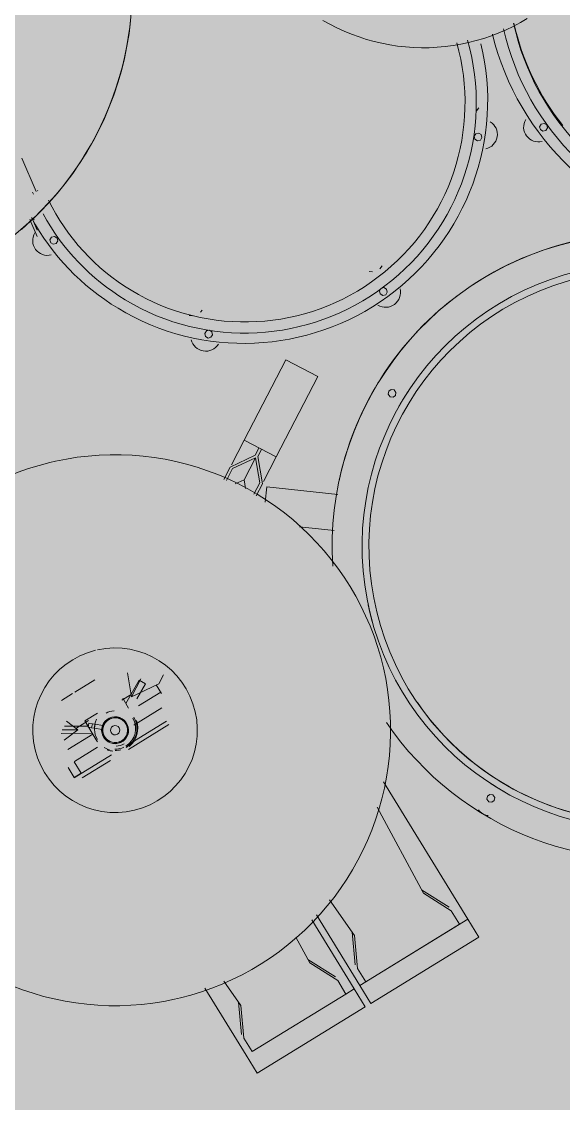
# Model space of a CAD drawing. Header units: millimetres. Extents: x 15878 to 679837, y -72324 to 391440.
# Drawn here: x 180475 to 180869, y 38464 to 39249 of the extents above; entities that cross this region are included whole.
import ezdxf

# ---------------------------------------------------------------- set-up
doc = ezdxf.new("R2010")
doc.units = ezdxf.units.MM
doc.layers.add('A-DETL-GENF', color=92, linetype='Continuous', lineweight=5)
doc.layers.add('A-GENM', color=13, linetype='Continuous', lineweight=5)

# ---------------------------------------------------------------- blocks, each defined once
blk = doc.blocks.new('Drums__Bateria_13550 - Drums__Bateria_13550-2635341-G_F')
at = {"layer": 'A-GENM', "color": 253}
for p, q in [((-18.83, -552.66), (-20.37, -554.24)), ((-20.37, -554.24), (-20.36, -556.44)), ((-20.36, -556.44), (-18.79, -557.98)), ((-16.64, -552.64), (-18.83, -552.66)), ((-15.08, -554.18), (-16.64, -552.64)), ((-16.6, -557.96), (-15.06, -556.39)), ((-15.06, -556.39), (-15.08, -554.18)), ((-18.79, -557.98), (-16.6, -557.96)), ((-40.87, -599.72), (-42.5, -597.64)), ((-24.82, -602.07), (-24.84, -604.28)), ((-24.84, -604.28), (-23.31, -605.85)), ((-23.26, -600.53), (-24.82, -602.07)), ((-21.06, -600.56), (-23.26, -600.53)), ((-21.11, -605.88), (-19.55, -604.34)), ((-19.53, -602.13), (-21.06, -600.56)), ((-19.55, -604.34), (-19.53, -602.13)), ((-23.31, -605.85), (-21.11, -605.88)), ((52.34, -693.16), (54.01, -695.29)), ((69.48, -694.01), (67.94, -695.58)), ((67.94, -695.58), (67.97, -697.79)), ((67.97, -697.79), (69.53, -699.33)), ((71.67, -693.99), (69.48, -694.01)), ((73.24, -695.54), (71.67, -693.99)), ((71.73, -699.32), (73.26, -697.74)), ((73.26, -697.74), (72.77, -697.86)), ((73.26, -697.74), (73.24, -695.54)), ((54.9, -700.94), (54.07, -703.32)), ((69.53, -699.33), (71.73, -699.32)), ((141.9, -705.97), (141.06, -708.01)), ((143.94, -705.13), (141.9, -705.97)), ((145.98, -705.97), (143.94, -705.13)), ((146.82, -708.01), (145.98, -705.97)), ((444.73, -705.97), (443.88, -708.01)), ((446.77, -705.13), (444.73, -705.97)), ((448.8, -705.97), (446.77, -705.13)), ((449.65, -708.01), (448.8, -705.97)), ((141.06, -708.01), (141.9, -710.05)), ((141.9, -710.05), (143.94, -710.89)), ((143.94, -710.89), (145.98, -710.05)), ((145.98, -710.05), (146.82, -708.01)), ((443.88, -708.01), (444.73, -710.05)), ((444.73, -710.05), (446.77, -710.89)), ((446.77, -710.89), (448.8, -710.05)), ((448.8, -710.05), (449.65, -708.01)), ((416.72, -780.94), (528.07, -745.08)), ((528.07, -745.08), (542.61, -740.4)), ((528.07, -745.08), (556.27, -832.65)), ((570.81, -827.97), (542.61, -740.4)), ((530.15, -751.74), (519.26, -755.25)), ((554.67, -827.89), (530.15, -751.74)), ((119.39, -757.44), (102.1, -777.26)), ((119.39, -757.44), (168.94, -800.68)), ((499.3, -772.6), (516.3, -756.2)), ((519.26, -755.25), (501.99, -771.91)), ((188.3, -812.42), (206.01, -763.78)), ((151.64, -820.5), (102.1, -777.26)), ((230.84, -772.47), (222.18, -796.24)), ((501.99, -771.91), (433.41, -789.7)), ((151.64, -820.5), (168.94, -800.68)), ((168.94, -800.68), (184.09, -813.9)), ((159.72, -811.42), (164.02, -815.17)), ((165.34, -813.66), (161.04, -809.91)), ((164.02, -815.17), (168.12, -834.88)), ((185.42, -815.06), (165.34, -813.66)), ((169.64, -833.55), (165.88, -815.47)), ((165.88, -815.47), (184.31, -816.74)), ((165.88, -815.47), (179.47, -827.33)), ((184.31, -816.74), (191.4, -822.93)), ((192.91, -821.59), (185.42, -815.06)), ((198.9, -816.28), (188.3, -812.42)), ((69.53, -824.58), (67.97, -826.12)), ((71.73, -824.6), (69.53, -824.58)), ((73.26, -826.18), (71.73, -824.6)), ((166.79, -833.72), (151.64, -820.5)), ((52.45, -827.78), (53.64, -829.32)), ((67.97, -826.12), (67.94, -828.32)), ((67.94, -828.32), (69.48, -829.9)), ((69.48, -829.9), (71.67, -829.93)), ((71.67, -829.93), (73.24, -828.38)), ((73.24, -828.38), (73.26, -826.18)), ((185.93, -827.77), (179.47, -827.33)), ((179.47, -827.33), (180.91, -834.24)), ((490.65, -839.31), (520.04, -827.94)), ((556.27, -832.65), (498.83, -851.15)), ((540.83, -832.35), (517.44, -828.95)), ((520.04, -827.94), (543.78, -831.4)), ((543.78, -831.4), (554.67, -827.89)), ((570.81, -827.97), (556.27, -832.65)), ((557.77, -837.32), (572.31, -832.63)), ((600.51, -920.21), (572.31, -832.63)), ((54.04, -837.89), (54.94, -835.31)), ((168.12, -834.88), (175.83, -841.6)), ((176.97, -839.95), (169.64, -833.55)), ((501.73, -855.36), (557.77, -837.32)), ((557.77, -837.32), (559.91, -843.96)), ((529.07, -864.82), (546.07, -848.41)), ((549.02, -847.46), (531.76, -864.12)), ((559.91, -843.96), (549.02, -847.46)), ((584.43, -920.1), (559.91, -843.96)), ((531.76, -864.12), (511.21, -869.45)), ((-23.31, -917.71), (-24.84, -919.28)), ((-24.84, -919.28), (-24.82, -921.49)), ((-21.11, -917.7), (-23.31, -917.71)), ((-19.55, -919.24), (-21.11, -917.7)), ((-19.53, -921.45), (-19.55, -919.24)), ((303.25, -917.89), (308.75, -922.69)), ((-85.63, -928.78), (-59.65, -924.46)), ((-60.29, -923.34), (-59.84, -923.27)), ((-59.94, -927.1), (-58.37, -926.84)), ((-59.84, -924.5), (-59.65, -924.46)), ((-24.82, -921.49), (-23.26, -923.04)), ((-23.26, -923.04), (-21.06, -923.02)), ((-21.06, -923.02), (-19.53, -921.45)), ((308.75, -922.69), (313.19, -944.02)), ((309.15, -924.61), (316.11, -922.37)), ((315.14, -922.68), (320.94, -940.69)), ((333.61, -947.4), (326.31, -924.72)), ((336.4, -923.57), (347.06, -956.68)), ((339.33, -922.55), (349.88, -955.29)), ((529.72, -927.93), (549.8, -920.16)), ((585.98, -924.89), (531.48, -942.44)), ((570.59, -924.56), (547.21, -921.16)), ((549.8, -920.16), (573.55, -923.61)), ((573.55, -923.61), (584.43, -920.1)), ((600.51, -920.21), (585.98, -924.89)), ((-42.07, -932.13), (-32.23, -930.5)), ((-41.06, -933.75), (-27.86, -931.55)), ((-40.78, -932.97), (-39.97, -930.64)), ((302.22, -934.45), (313.19, -944.02)), ((306.46, -932.11), (302.9, -935.9)), ((315.6, -940.69), (306.46, -932.11)), ((313.19, -944.02), (295.56, -942.8)), ((302.9, -935.9), (317.13, -949.26)), ((314.02, -951.68), (311.51, -943.9)), ((320.8, -948.15), (312.84, -950.55)), ((295, -967.07), (300.27, -983.43)), ((318.99, -970.92), (322.09, -981.19)), ((326.38, -974.47), (328.66, -969.35)), ((328.66, -969.35), (331.38, -970.57)), ((331.38, -970.57), (329.11, -975.68)), ((350.75, -968.14), (360.5, -998.42)), ((354.63, -970.05), (361.97, -992.84)), ((322.09, -981.19), (337.41, -976.56)), ((326.38, -979.89), (322.49, -996.48)), ((325.97, -988.8), (322.67, -978.57)), ((324.51, -978.68), (325.53, -976.38)), ((324.51, -978.68), (327.23, -979.89)), ((325.53, -976.38), (326.38, -974.47)), ((325.53, -976.38), (328.25, -977.6)), ((325.53, -976.38), (328.25, -977.6)), ((329.11, -975.68), (326.38, -974.47)), ((326.4, -974.44), (329.12, -975.65)), ((326.99, -1000.08), (332.13, -978.15)), ((328.25, -977.6), (327.23, -979.89)), ((329.11, -975.68), (328.25, -977.6)), ((332.93, -977.91), (339.46, -998.21)), ((349.06, -995.4), (343.07, -976.8)), ((300.84, -985.2), (303.74, -994.2)), ((319.3, -994.32), (327.26, -987.72)), ((327.26, -987.72), (324.67, -998.75)), ((327.26, -987.72), (332.35, -999.19)), ((349.25, -995.74), (358.6, -992.73)), ((358.6, -992.73), (360.44, -998.44)), ((352.2, -1001.09), (360.44, -998.44))]:
    blk.add_line(p, q, dxfattribs=at)
at = {"layer": 'A-GENM', "color": 253, "flags": 128}
for points in [[(-131.15, -692.58), (-127.21, -688.36), (-123.44, -683.99), (-119.86, -679.47), (-116.45, -674.81), (-113.24, -670.01), (-110.22, -665.1), (-107.4, -660.06), (-104.78, -654.92), (-102.37, -649.68), (-100.17, -644.34), (-98.19, -638.92), (-96.42, -633.43), (-94.88, -627.87), (-93.56, -622.25), (-92.47, -616.58), (-91.6, -610.88), (-90.96, -605.14), (-90.55, -599.39), (-90.38, -593.62), (-90.43, -587.85), (-90.71, -582.08), (-91.23, -576.34), (-91.97, -570.61), (-92.94, -564.92), (-94.14, -559.28), (-95.56, -553.69), (-97.21, -548.16)], [(145.23, -696.32), (145.32, -696.41), (145.41, -696.51), (145.51, -696.61), (145.6, -696.7), (145.69, -696.8), (145.78, -696.9), (145.87, -696.99), (145.97, -697.09), (146.06, -697.18), (146.15, -697.28), (146.24, -697.38), (146.34, -697.47), (146.43, -697.57), (146.52, -697.66), (146.61, -697.76), (146.71, -697.86), (146.8, -697.95), (146.89, -698.05), (146.99, -698.14), (147.08, -698.24), (147.17, -698.33), (147.26, -698.43), (147.36, -698.53), (147.45, -698.62), (147.54, -698.72), (147.64, -698.81), (147.73, -698.91), (147.82, -699), (147.92, -699.1), (148.01, -699.19), (148.1, -699.29), (148.2, -699.38), (148.29, -699.48), (148.38, -699.57), (148.48, -699.67), (148.57, -699.76), (148.66, -699.86), (148.76, -699.95), (148.85, -700.05), (148.95, -700.14), (149.04, -700.24), (149.13, -700.33), (149.23, -700.43), (149.32, -700.52), (149.42, -700.62), (149.51, -700.71), (149.6, -700.81), (149.7, -700.9), (149.79, -700.99)], [(149.89, -701.09), (149.79, -700.99), (149.7, -700.9), (149.6, -700.81), (149.51, -700.71), (149.42, -700.62), (149.32, -700.52), (149.23, -700.43), (149.13, -700.33), (149.04, -700.24), (148.95, -700.14), (148.85, -700.05), (148.76, -699.95), (148.66, -699.86), (148.57, -699.76), (148.48, -699.67), (148.38, -699.57), (148.29, -699.48), (148.2, -699.38), (148.1, -699.29), (148.01, -699.19), (147.92, -699.1), (147.82, -699), (147.73, -698.91), (147.64, -698.81), (147.54, -698.72), (147.45, -698.62), (147.36, -698.53), (147.26, -698.43), (147.17, -698.33), (147.08, -698.24), (146.99, -698.14), (146.89, -698.05), (146.8, -697.95), (146.71, -697.86), (146.61, -697.76), (146.52, -697.66), (146.43, -697.57), (146.34, -697.47), (146.24, -697.38), (146.15, -697.28), (146.06, -697.18), (145.97, -697.09), (145.87, -696.99), (145.78, -696.9), (145.69, -696.8), (145.6, -696.7), (145.51, -696.61), (145.41, -696.51), (145.32, -696.41), (145.23, -696.32)], [(440.82, -701.09), (440.92, -700.99), (441.01, -700.9), (441.1, -700.81), (441.2, -700.71), (441.29, -700.62), (441.39, -700.52), (441.48, -700.43), (441.57, -700.33), (441.67, -700.24), (441.76, -700.14), (441.86, -700.05), (441.95, -699.95), (442.04, -699.86), (442.14, -699.76), (442.23, -699.67), (442.32, -699.57), (442.42, -699.48), (442.51, -699.38), (442.6, -699.29), (442.7, -699.19), (442.79, -699.1), (442.88, -699), (442.98, -698.91), (443.07, -698.81), (443.16, -698.72), (443.26, -698.62), (443.35, -698.53), (443.44, -698.43), (443.54, -698.33), (443.63, -698.24), (443.72, -698.14), (443.81, -698.05), (443.91, -697.95), (444, -697.86), (444.09, -697.76), (444.19, -697.66), (444.28, -697.57), (444.37, -697.47), (444.46, -697.38), (444.56, -697.28), (444.65, -697.18), (444.74, -697.09), (444.83, -696.99), (444.92, -696.9), (445.02, -696.8), (445.11, -696.7), (445.2, -696.61), (445.29, -696.51), (445.39, -696.41), (445.48, -696.32)], [(445.48, -696.32), (445.39, -696.41), (445.29, -696.51), (445.2, -696.61), (445.11, -696.7), (445.02, -696.8), (444.92, -696.9), (444.83, -696.99), (444.74, -697.09), (444.65, -697.18), (444.56, -697.28), (444.46, -697.38), (444.37, -697.47), (444.28, -697.57), (444.19, -697.66), (444.09, -697.76), (444, -697.86), (443.91, -697.95), (443.81, -698.05), (443.72, -698.14), (443.63, -698.24), (443.54, -698.33), (443.44, -698.43), (443.35, -698.53), (443.26, -698.62), (443.16, -698.72), (443.07, -698.81), (442.98, -698.91), (442.88, -699), (442.79, -699.1), (442.7, -699.19), (442.6, -699.29), (442.51, -699.38), (442.42, -699.48), (442.32, -699.57), (442.23, -699.67), (442.14, -699.76), (442.04, -699.86), (441.95, -699.95), (441.86, -700.05), (441.76, -700.14), (441.67, -700.24), (441.57, -700.33), (441.48, -700.43), (441.39, -700.52), (441.29, -700.62), (441.2, -700.71), (441.1, -700.81), (441.01, -700.9), (440.92, -700.99)], [(149.89, -701.09), (149.98, -701.18), (150.07, -701.28), (150.17, -701.37), (150.26, -701.47), (150.36, -701.56), (150.45, -701.65), (150.55, -701.75), (150.64, -701.84), (150.74, -701.94), (150.83, -702.03), (150.93, -702.12), (151.02, -702.22), (151.12, -702.31), (151.21, -702.4), (151.31, -702.5), (151.4, -702.59), (151.5, -702.68), (151.59, -702.78), (151.69, -702.87), (151.78, -702.97), (151.88, -703.06), (151.97, -703.15), (152.07, -703.24), (152.16, -703.34), (152.26, -703.43), (152.35, -703.52), (152.45, -703.62), (152.54, -703.71), (152.64, -703.8), (152.74, -703.9), (152.83, -703.99), (152.93, -704.08), (153.02, -704.17), (153.12, -704.27), (153.21, -704.36), (153.31, -704.45), (153.41, -704.55), (153.5, -704.64), (153.6, -704.73), (153.69, -704.82), (153.79, -704.92), (153.89, -705.01), (153.98, -705.1), (154.08, -705.19), (154.18, -705.28), (154.27, -705.38), (154.37, -705.47), (154.46, -705.56), (154.56, -705.65), (154.66, -705.74)], [(154.66, -705.74), (154.56, -705.65), (154.46, -705.56), (154.37, -705.47), (154.27, -705.38), (154.18, -705.28), (154.08, -705.19), (153.98, -705.1), (153.89, -705.01), (153.79, -704.92), (153.69, -704.82), (153.6, -704.73), (153.5, -704.64), (153.41, -704.55), (153.31, -704.45), (153.21, -704.36), (153.12, -704.27), (153.02, -704.17), (152.93, -704.08), (152.83, -703.99), (152.74, -703.9), (152.64, -703.8), (152.54, -703.71), (152.45, -703.62), (152.35, -703.52), (152.26, -703.43), (152.16, -703.34), (152.07, -703.24), (151.97, -703.15), (151.88, -703.06), (151.78, -702.97), (151.69, -702.87), (151.59, -702.78), (151.5, -702.68), (151.4, -702.59), (151.31, -702.5), (151.21, -702.4), (151.12, -702.31), (151.02, -702.22), (150.93, -702.12), (150.83, -702.03), (150.74, -701.94), (150.64, -701.84), (150.55, -701.75), (150.45, -701.65), (150.36, -701.56), (150.26, -701.47), (150.17, -701.37), (150.07, -701.28), (149.98, -701.18)], [(440.82, -701.09), (440.73, -701.18), (440.63, -701.28), (440.54, -701.37), (440.44, -701.47), (440.35, -701.56), (440.25, -701.65), (440.16, -701.75), (440.07, -701.84), (439.97, -701.94), (439.88, -702.03), (439.78, -702.12), (439.69, -702.22), (439.59, -702.31), (439.5, -702.4), (439.4, -702.5), (439.31, -702.59), (439.21, -702.68), (439.12, -702.78), (439.02, -702.87), (438.93, -702.97), (438.83, -703.06), (438.74, -703.15), (438.64, -703.24), (438.54, -703.34), (438.45, -703.43), (438.35, -703.52), (438.26, -703.62), (438.16, -703.71), (438.07, -703.8), (437.97, -703.9), (437.88, -703.99), (437.78, -704.08), (437.68, -704.17), (437.59, -704.27), (437.49, -704.36), (437.4, -704.45), (437.3, -704.55), (437.2, -704.64), (437.11, -704.73), (437.01, -704.82), (436.92, -704.92), (436.82, -705.01), (436.72, -705.1), (436.63, -705.19), (436.53, -705.28), (436.44, -705.38), (436.34, -705.47), (436.24, -705.56), (436.15, -705.65), (436.05, -705.74)], [(436.05, -705.74), (436.15, -705.65), (436.24, -705.56), (436.34, -705.47), (436.44, -705.38), (436.53, -705.28), (436.63, -705.19), (436.72, -705.1), (436.82, -705.01), (436.92, -704.92), (437.01, -704.82), (437.11, -704.73), (437.2, -704.64), (437.3, -704.55), (437.4, -704.45), (437.49, -704.36), (437.59, -704.27), (437.68, -704.17), (437.78, -704.08), (437.88, -703.99), (437.97, -703.9), (438.07, -703.8), (438.16, -703.71), (438.26, -703.62), (438.35, -703.52), (438.45, -703.43), (438.54, -703.34), (438.64, -703.24), (438.74, -703.15), (438.83, -703.06), (438.93, -702.97), (439.02, -702.87), (439.12, -702.78), (439.21, -702.68), (439.31, -702.59), (439.4, -702.5), (439.5, -702.4), (439.59, -702.31), (439.69, -702.22), (439.78, -702.12), (439.88, -702.03), (439.97, -701.94), (440.07, -701.84), (440.16, -701.75), (440.25, -701.65), (440.35, -701.56), (440.44, -701.47), (440.54, -701.37), (440.63, -701.28), (440.73, -701.18)], [(534.17, -961.5), (534.01, -953.5), (533.53, -945.51), (532.73, -937.54), (531.61, -929.62), (530.18, -921.74), (528.43, -913.93), (526.37, -906.19), (524.01, -898.55), (521.34, -891), (518.37, -883.56), (515.11, -876.26), (511.55, -869.08), (507.71, -862.06), (503.6, -855.19), (499.21, -848.5), (494.56, -841.98), (489.65, -835.66), (484.5, -829.53), (479.1, -823.62), (473.47, -817.93), (467.62, -812.47), (461.55, -807.25), (455.28, -802.27), (448.81, -797.55), (442.17, -793.09), (435.34, -788.9), (428.36, -784.99), (421.23, -781.36), (413.95, -778.02), (406.55, -774.97), (399.04, -772.22), (391.41, -769.77), (383.7, -767.63), (375.91, -765.8), (368.05, -764.28), (360.13, -763.07), (352.18, -762.19), (344.19, -761.62), (336.19, -761.38), (328.19, -761.45), (320.19, -761.84), (312.22, -762.56), (304.28, -763.59), (296.39, -764.94), (288.56, -766.6), (280.8, -768.57), (273.13, -770.86), (265.56, -773.44), (258.09, -776.33), (250.75, -779.52), (243.53, -782.99), (236.47, -786.76), (229.56, -790.8), (222.82, -795.11), (216.25, -799.69), (209.87, -804.53), (203.7, -809.62), (197.73, -814.96), (191.98, -820.52), (186.45, -826.32), (181.16, -832.33), (176.12, -838.54), (171.33, -844.96), (166.8, -851.56), (162.54, -858.33), (158.55, -865.27), (154.84, -872.37), (151.42, -879.6), (148.29, -886.97), (145.46, -894.46), (142.93, -902.05), (140.7, -909.74), (138.79, -917.52), (137.19, -925.36), (135.9, -933.26), (134.93, -941.2), (134.27, -949.18), (133.94, -957.18), (133.9, -961.5)], [(534.17, -961.5), (534.01, -953.5), (533.53, -945.51), (532.73, -937.54), (531.61, -929.62), (530.18, -921.74), (528.43, -913.93), (526.37, -906.19), (524.01, -898.55), (521.34, -891), (518.37, -883.56), (515.11, -876.26), (511.55, -869.08), (507.71, -862.06), (503.6, -855.19), (499.21, -848.5), (494.56, -841.98), (489.65, -835.66), (484.5, -829.53), (479.1, -823.62), (473.47, -817.93), (467.62, -812.47), (461.55, -807.25), (455.28, -802.27), (448.81, -797.55), (442.17, -793.09), (435.34, -788.9), (428.36, -784.99), (421.23, -781.36), (413.95, -778.02), (406.55, -774.97), (399.04, -772.22), (391.41, -769.77), (383.7, -767.63), (375.91, -765.8), (368.05, -764.28), (360.13, -763.07), (352.18, -762.19), (344.19, -761.62), (336.19, -761.38), (328.19, -761.45), (320.19, -761.84), (312.22, -762.56), (304.28, -763.59), (296.39, -764.94), (288.56, -766.6), (280.8, -768.57), (273.13, -770.86), (265.56, -773.44), (258.09, -776.33), (250.75, -779.52), (243.53, -782.99), (236.47, -786.76), (229.56, -790.8), (222.82, -795.11), (216.25, -799.69), (209.87, -804.53), (203.7, -809.62), (197.73, -814.96), (191.98, -820.52), (186.45, -826.32), (181.16, -832.33), (176.12, -838.54), (171.33, -844.96), (166.8, -851.56), (162.54, -858.33), (158.55, -865.27), (154.84, -872.37), (151.42, -879.6), (148.29, -886.97), (145.46, -894.46), (142.93, -902.05), (140.7, -909.74), (138.79, -917.52), (137.19, -925.36), (135.9, -933.26), (134.93, -941.2), (134.27, -949.18), (133.94, -957.18)], [(288.69, -761.26), (288.82, -761.26), (288.95, -761.27), (289.09, -761.27), (289.22, -761.27), (289.35, -761.28), (289.49, -761.28), (289.62, -761.28), (289.75, -761.29), (289.89, -761.29), (290.02, -761.29), (290.15, -761.29), (290.29, -761.3), (290.42, -761.3), (290.55, -761.3), (290.69, -761.3), (290.82, -761.31), (290.95, -761.31), (291.09, -761.31), (291.22, -761.31), (291.35, -761.31), (291.49, -761.32), (291.62, -761.32), (291.75, -761.32), (291.89, -761.32), (292.02, -761.32), (292.15, -761.32), (292.29, -761.33), (292.42, -761.33), (292.55, -761.33), (292.69, -761.33), (292.82, -761.33), (292.95, -761.33), (293.09, -761.33), (293.22, -761.33), (293.35, -761.34), (293.49, -761.34), (293.62, -761.34), (293.75, -761.34), (293.89, -761.34), (294.02, -761.34), (294.15, -761.34), (294.29, -761.34), (294.42, -761.34), (294.55, -761.34), (294.69, -761.34), (294.82, -761.34), (294.95, -761.34), (295.09, -761.34), (295.22, -761.34)], [(295.35, -761.34), (295.22, -761.34), (295.09, -761.34), (294.95, -761.34), (294.82, -761.34), (294.69, -761.34), (294.55, -761.34), (294.42, -761.34), (294.29, -761.34), (294.15, -761.34), (294.02, -761.34), (293.89, -761.34), (293.75, -761.34), (293.62, -761.34), (293.49, -761.34), (293.35, -761.34), (293.22, -761.33), (293.09, -761.33), (292.95, -761.33), (292.82, -761.33), (292.69, -761.33), (292.55, -761.33), (292.42, -761.33), (292.29, -761.33), (292.15, -761.32), (292.02, -761.32), (291.89, -761.32), (291.75, -761.32), (291.62, -761.32), (291.49, -761.32), (291.35, -761.31), (291.22, -761.31), (291.09, -761.31), (290.95, -761.31), (290.82, -761.31), (290.69, -761.3), (290.55, -761.3), (290.42, -761.3), (290.29, -761.3), (290.15, -761.29), (290.02, -761.29), (289.89, -761.29), (289.75, -761.29), (289.62, -761.28), (289.49, -761.28), (289.35, -761.28), (289.22, -761.27), (289.09, -761.27), (288.95, -761.27), (288.82, -761.26), (288.69, -761.26)], [(295.35, -761.34), (295.49, -761.34), (295.62, -761.34), (295.75, -761.34), (295.89, -761.34), (296.02, -761.34), (296.15, -761.34), (296.29, -761.34), (296.42, -761.34), (296.55, -761.34), (296.69, -761.34), (296.82, -761.34), (296.95, -761.34), (297.09, -761.34), (297.22, -761.34), (297.35, -761.34), (297.49, -761.33), (297.62, -761.33), (297.75, -761.33), (297.89, -761.33), (298.02, -761.33), (298.15, -761.33), (298.29, -761.33), (298.42, -761.33), (298.55, -761.32), (298.69, -761.32), (298.82, -761.32), (298.95, -761.32), (299.09, -761.32), (299.22, -761.32), (299.35, -761.31), (299.49, -761.31), (299.62, -761.31), (299.75, -761.31), (299.89, -761.31), (300.02, -761.3), (300.15, -761.3), (300.29, -761.3), (300.42, -761.3), (300.55, -761.29), (300.69, -761.29), (300.82, -761.29), (300.95, -761.29), (301.09, -761.28), (301.22, -761.28), (301.35, -761.28), (301.49, -761.27), (301.62, -761.27), (301.75, -761.27), (301.89, -761.26), (302.02, -761.26)], [(302.02, -761.26), (301.89, -761.26), (301.75, -761.27), (301.62, -761.27), (301.49, -761.27), (301.35, -761.28), (301.22, -761.28), (301.09, -761.28), (300.95, -761.29), (300.82, -761.29), (300.69, -761.29), (300.55, -761.29), (300.42, -761.3), (300.29, -761.3), (300.15, -761.3), (300.02, -761.3), (299.89, -761.31), (299.75, -761.31), (299.62, -761.31), (299.49, -761.31), (299.35, -761.31), (299.22, -761.32), (299.09, -761.32), (298.95, -761.32), (298.82, -761.32), (298.69, -761.32), (298.55, -761.32), (298.42, -761.33), (298.29, -761.33), (298.15, -761.33), (298.02, -761.33), (297.89, -761.33), (297.75, -761.33), (297.62, -761.33), (297.49, -761.33), (297.35, -761.34), (297.22, -761.34), (297.09, -761.34), (296.95, -761.34), (296.82, -761.34), (296.69, -761.34), (296.55, -761.34), (296.42, -761.34), (296.29, -761.34), (296.15, -761.34), (296.02, -761.34), (295.89, -761.34), (295.75, -761.34), (295.62, -761.34), (295.49, -761.34)], [(-35.51, -941.46), (-39.84, -933.32), (-44.49, -925.36), (-49.46, -917.6), (-54.74, -910.04), (-60.31, -902.69), (-66.18, -895.58), (-72.32, -888.7), (-78.73, -882.08), (-85.4, -875.71), (-92.33, -869.62), (-99.49, -863.81), (-106.87, -858.3), (-114.47, -853.08), (-122.28, -848.17), (-130.27, -843.58), (-138.44, -839.3), (-146.78, -835.36), (-155.26, -831.76), (-163.89, -828.5)], [(133.9, -961.5), (134.06, -969.51), (134.54, -977.5), (135.33, -985.46), (136.45, -993.39), (137.88, -1001.26), (139.63, -1009.07), (141.69, -1016.81), (144.05, -1024.46)], [(133.9, -961.5), (134.06, -969.51), (134.54, -977.5), (135.33, -985.46), (136.45, -993.39), (137.88, -1001.26), (139.63, -1009.07), (141.69, -1016.81), (144.05, -1024.46)], [(496.73, -1078.05), (501.26, -1071.45), (505.53, -1064.67), (509.51, -1057.73), (513.22, -1050.64), (516.64, -1043.4), (519.77, -1036.03), (522.6, -1028.55), (525.13, -1020.95), (527.36, -1013.26), (529.27, -1005.49), (530.88, -997.65), (532.17, -989.75), (533.14, -981.8), (533.79, -973.82), (534.12, -965.82), (534.17, -961.5)], [(496.73, -1078.05), (501.26, -1071.45), (505.53, -1064.67), (509.51, -1057.73), (513.22, -1050.64), (516.64, -1043.4), (519.77, -1036.03), (522.6, -1028.55), (525.13, -1020.95), (527.36, -1013.26), (529.27, -1005.49), (530.88, -997.65), (532.17, -989.75), (533.14, -981.8), (533.79, -973.82), (534.12, -965.82)]]:
    blk.add_lwpolyline(points, dxfattribs=at)
at = {"layer": 'A-GENM', "color": 253}
for centre, radius, start, end in [((295.35, -555.62), 227.45, 180, 223.92195), ((295.47, -555.62), 227.45, 180, 259.91993), ((295.47, -555.62), 205.72, 180, 0), ((295.47, -555.62), 200.78, 180, 360), ((295.35, -555.62), 200.78, 290.76923, 360), ((295.47, -555.62), 227.45, 290.54403, 0), ((448.52, -708.79), 10.81, 292.44777, 337.55223), ((448.52, -708.79), 10.81, 292.44777, 337.55223), ((295.35, -555.62), 227.45, 224.67566, 244.28571), ((-241.1, -1045.69), 230.39, 90, 270), ((-241.1, -1045.69), 230.39, 270, 90), ((334.03, -961.5), 59.76, 0, 178.60583), ((332.78, -961.24), 16, 16.80784, 106.80784), ((332.78, -961.24), 15, 17.76282, 106.80784), ((332.78, -961.24), 16.55, 24.58634, 96.71395), ((332.78, -961.24), 15, 17.76282, 61.80784), ((332.78, -961.24), 15, 17.76282, 61.80784), ((334.03, -961.5), 9.76, 0, 180), ((334.03, -961.5), 9.76, 360, 180), ((334.03, -961.5), 9.68, 0, 180), ((334.03, -961.5), 9.68, 360, 180), ((334.03, -961.42), 9, 16.80784, 196.80784), ((334.03, -961.42), 9, 135, 180), ((334.03, -961.42), 3.39, 351.80784, 171.80784), ((334.03, -961.42), 9, 45, 105), ((334.03, -961.42), 9, 0, 30), ((332.78, -961.24), 12.89, 349.54346, 16.80784), ((332.78, -961.24), 15, 346.23658, 11.66349), ((332.78, -961.24), 15, 346.23658, 11.66349), ((332.78, -961.24), 15, 346.23658, 11.66349), ((334.03, -961.5), 59.76, 180, 0), ((332.78, -961.24), 12.89, 169.54346, 196.45796), ((334.03, -961.5), 9.76, 180, 0), ((334.03, -961.5), 9.76, 180, 0), ((334.03, -961.5), 9.68, 180, 0), ((334.03, -961.5), 9.68, 180, 0), ((334.03, -961.42), 9, 180, 195), ((334.03, -961.42), 9, 196.80784, 16.80784), ((334.03, -961.42), 9, 210, 0), ((334.03, -961.42), 3.39, 171.80784, 351.80784), ((332.78, -961.24), 16, 346.80784, 1.80784), ((332.78, -961.24), 15, 229.74567, 288.0402), ((332.78, -961.24), 16, 316.80784, 331.80784), ((332.78, -961.24), 16.55, 326.31851, 340.88547), ((332.78, -961.24), 16, 286.80784, 293.29624)]:
    blk.add_arc(centre, radius, start, end, dxfattribs=at)
for centre, major_axis, start_param, end_param in [((-92.59, -373.45), (33.09, 199.26), 3.308972, 5.575983), ((-91.02, -373.72), (31.62, 190.44), 3.29126, 5.575983), ((-91.02, -373.72), (30.29, 182.42), 3.278269, 5.575983), ((-92.32, -373.5), (30.29, 182.42), 3.284939, 3.737729), ((-18.71, -558.86), (1.77, 10.67), 2.526866, 4.88853), ((-87.4, -761.71), (-28.93, 174.21), 3.761529, 6.117723), ((-23.17, -599.66), (-1.77, 10.67), 4.534432, 6.896097), ((-85.83, -761.45), (-27.46, 165.39), 3.761529, 6.155962), ((-85.83, -761.45), (-26.13, 157.36), 3.761529, 6.157952), ((71.69, -695.21), (-1.77, 10.67), 3.768554, 6.130218), ((71.69, -829.69), (-1.77, 10.67), 2.963636, 5.3253), ((-85.83, -761.45), (-26.13, 157.36), 3.194185, 3.761529), ((-85.83, -761.45), (-27.46, 165.39), 3.23793, 3.761529), ((-87.4, -761.71), (-28.93, 174.21), 3.237966, 3.761529), ((-23.17, -924.89), (-1.77, 10.67), 2.197757, 4.559422)]:
    blk.add_ellipse(centre, major_axis=major_axis, ratio=0.99437, start_param=start_param, end_param=end_param, dxfattribs=at)

msp = doc.modelspace()

# ---------------------------------------------------------------- hatches: boundary and pattern name
at = {"layer": 'A-DETL-GENF', "transparency": 33554585}
h = msp.add_hatch(color=253, dxfattribs=at)
h.paths.add_polyline_path([(193031.82, 30457.49), (193031.82, 31607.49), (195106.82, 31607.49), (195106.82, 34107.49), (202306.82, 34107.49), (202306.82, 35797.49), (205331.82, 35797.49), (205331.82, 52007.49), (202831.82, 52007.49), (202831.82, 51406.34), (202231.82, 51406.34), (202231.82, 48337.49), (196081.82, 48337.49), (196081.82, 52057.49), (193181.82, 52057.49), (193181.82, 49957.49), (189481.82, 49957.49), (189481.82, 52057.49), (177431.82, 52057.49), (177431.82, 45607.49), (166981.82, 45607.49), (166981.82, 31607.49), (190881.82, 31607.49), (190881.82, 30457.49)], flags=0)
h.paths.add_polyline_path([(178081.82, 39607.49), (177481.82, 39607.49), (177481.82, 40207.49), (178081.82, 40207.49)], flags=0)
h.paths.add_polyline_path([(199881.82, 39607.49), (199881.82, 40207.49), (200481.82, 40207.49), (200481.82, 39607.49), (199984.37, 39607.49)], flags=0)
h.paths.add_polyline_path([(189481.82, 39607.49), (189481.82, 40207.49), (190081.82, 40207.49), (190081.82, 39607.49)], flags=0)
h.paths.add_polyline_path([(178081.82, 51407.49), (177481.82, 51407.49), (177481.82, 52007.49), (178081.82, 52007.49), (178081.82, 51515.3)], flags=0)

# ---------------------------------------------------------------- block references
at = {"layer": 'A-GENM', "color": 253, "rotation": 283.7048795435998}
msp.add_blockref('Drums__Bateria_13550 - Drums__Bateria_13550-2635341-G_F', (181397.94, 39286.86), dxfattribs=at)

doc.saveas('drawing.dxf')
